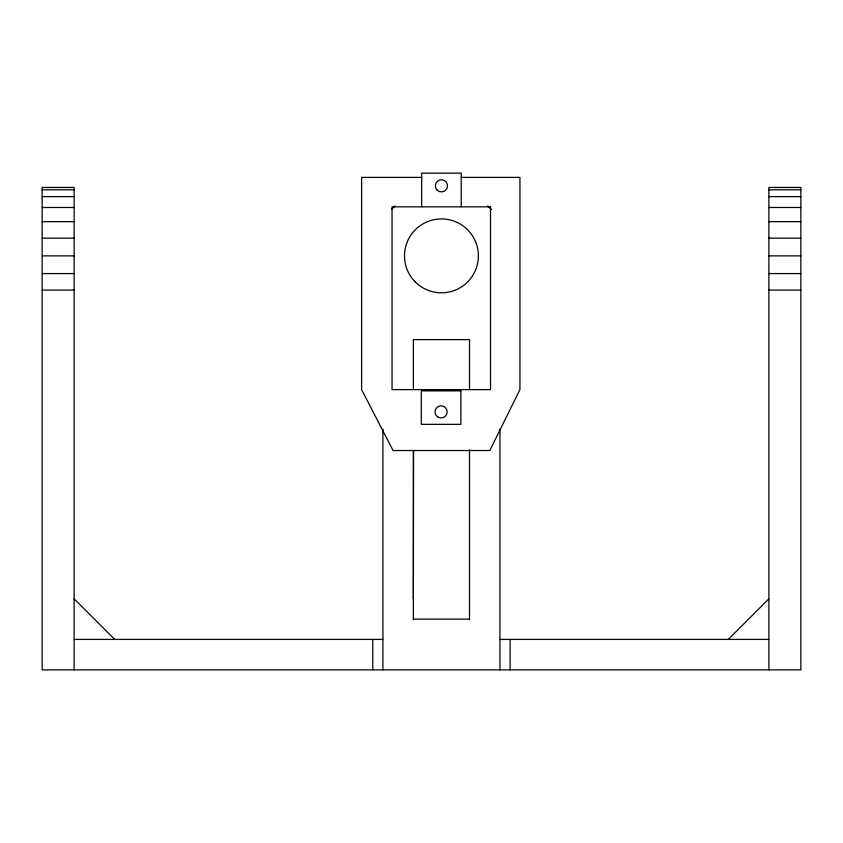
<?xml version="1.0" encoding="UTF-8"?>
<svg xmlns="http://www.w3.org/2000/svg" width="843" height="843" viewBox="0 0 843 843"><rect width="100%" height="100%" fill="white"/><g stroke="black" fill="none" stroke-linecap="round" stroke-linejoin="round"><path stroke-width="1.26" d="M413.365 598.815L413.565 450.52M391.51 209.517L395.093 205.945M728.278 639.415L768.879 598.815M421.648 177.399L361.605 177.399L361.605 389.624L393.07 450.52L489.815 450.52L519.941 389.624L519.941 177.399L461.226 177.399M42.15 189.791L74.121 189.791M768.879 189.791L800.85 189.791M42.15 196.63L74.121 196.63M768.879 196.63L800.85 196.63M42.15 207.494L74.121 207.494M768.879 207.494L800.85 207.494M42.15 221.667L74.121 221.667M768.879 221.667L800.85 221.667M42.15 238.158L74.121 238.158M768.879 238.158L800.85 238.158M42.15 255.872L74.121 255.872M768.879 255.872L800.85 255.872M42.15 273.575L74.121 273.575M768.879 273.575L800.85 273.575M42.15 290.076L74.121 290.076M768.879 290.076L800.85 290.076M413.365 619.12L469.509 619.12M74.121 639.415L382.922 639.415M499.962 639.415L768.879 639.415M487.781 205.945L491.364 209.517M74.121 598.815L114.722 639.415M768.879 669.869L768.879 187.462L800.85 187.462L800.85 669.869L42.15 669.869L42.15 187.462L74.121 187.462L74.121 669.869M510.11 639.415L510.11 669.869M499.962 429.182L499.962 669.869M469.509 389.614L469.509 339.624L413.365 339.624L413.365 389.614M469.509 449.846L469.509 619.774M461.226 206.83L461.226 173.131L421.648 173.131L421.648 206.83M413.365 450.52L413.365 619.774M382.922 429.182L382.922 669.869M372.764 639.415L372.764 669.869M490.51 206.83L392.048 206.83L392.048 389.624L490.51 389.624L490.51 206.83M460.889 390.878L421.3 390.878L421.3 424.335L460.889 424.335L460.889 390.878M437.127 190.128A6.091 6.091 0 0 0 447.317 187.399A6.091 6.091 0 0 0 439.867 179.938A6.091 6.091 0 0 0 437.127 190.128M438.044 417.159A6.091 6.091 0 0 0 447.18 411.89A6.091 6.091 0 0 0 438.044 406.611A6.091 6.091 0 0 0 438.044 417.159M415.314 281.994A36.944 36.944 0 0 0 477.127 265.429A36.944 36.944 0 0 0 431.879 220.181A36.944 36.944 0 0 0 415.314 281.994"/></g></svg>
